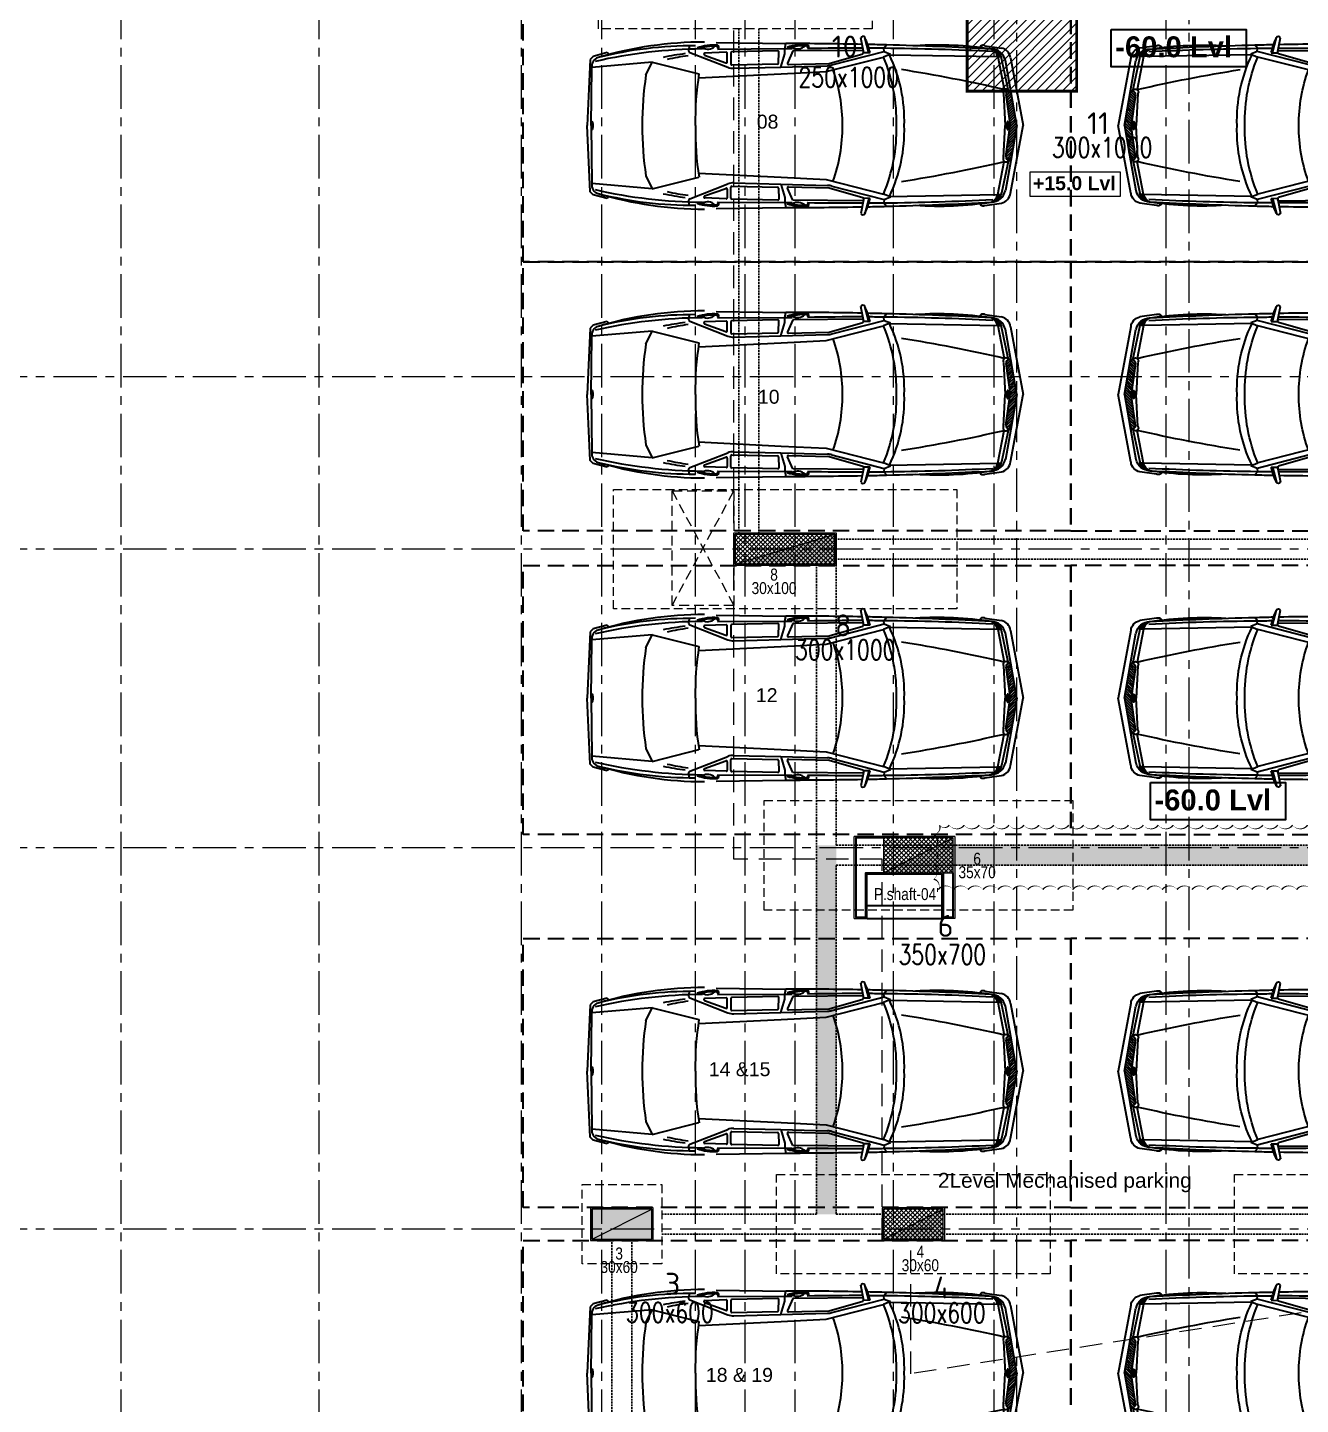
# Model space of a CAD drawing. Header units: millimetres. Extents: x -545754 to 527377, y 134623 to 1871324.
# Drawn here: x 455859 to 468650, y 144055 to 157885 of the extents above; entities that cross this region are included whole.
import ezdxf
from ezdxf.enums import TextEntityAlignment as Align
from ezdxf.xclip import XClip

# ---------------------------------------------------------------- set-up
doc = ezdxf.new("R2010")
doc.units = ezdxf.units.MM
doc.header["$XCLIPFRAME"] = 0
for name, pattern in [('PLINTH BEAM & PILE CAP LEVEL DRAWING   1605.2024$0$CENTER', [2, 1.25, -0.25, 0.25, -0.25]), ('PLINTH BEAM & PILE CAP LEVEL DRAWING   1605.2024$0$DASHDOT', [25.4, 12.7, -6.35, 0, -6.35]), ('PLINTH BEAM & PILE CAP LEVEL DRAWING   1605.2024$0$DASHED', [0.75, 0.5, -0.25]), ('PLINTH BEAM & PILE CAP LEVEL DRAWING   1605.2024$0$HIDDEN', [0.375, 0.25, -0.125]), ('PLINTH BEAM & PILE CAP LEVEL DRAWING   1605.2024$0$HIDDEN2', [4.7625, 3.175, -1.5875])]:
    doc.linetypes.add(name, pattern=pattern)
for name, color, linetype, lineweight in [('Geo Col Hatch', 66, 'Continuous', 5), ('Geo Col Size', 7, 'Continuous', 13), ('Geo Column', 10, 'Continuous', 25), ('Geo-COLUMN-NO', 7, 'Continuous', 30), ('Geo-COLUMNS', 10, 'Continuous', 30), ('PLINTH BEAM & PILE CAP LEVEL DRAWING   1605.2024$0$A- WALL', 212, 'Continuous', 35), ('PLINTH BEAM & PILE CAP LEVEL DRAWING   1605.2024$0$A-FLOOR', 32, 'Continuous', 35), ('PLINTH BEAM & PILE CAP LEVEL DRAWING   1605.2024$0$A-GRID', 35, 'PLINTH BEAM & PILE CAP LEVEL DRAWING   1605.2024$0$DASHDOT', 5), ('PLINTH BEAM & PILE CAP LEVEL DRAWING   1605.2024$0$A-PARKING', 14, 'Continuous', 35), ('PLINTH BEAM & PILE CAP LEVEL DRAWING   1605.2024$0$A-PLASTER', 22, 'Continuous', 5), ('PLINTH BEAM & PILE CAP LEVEL DRAWING   1605.2024$0$A-ROOM TEXT', 52, 'Continuous', 5), ('PLINTH BEAM & PILE CAP LEVEL DRAWING   1605.2024$0$A-TEXT', 52, 'Continuous', 20), ('PLINTH BEAM & PILE CAP LEVEL DRAWING   1605.2024$0$Geo-GRADE BEAM', 1, 'PLINTH BEAM & PILE CAP LEVEL DRAWING   1605.2024$0$HIDDEN2', 30)]:
    doc.layers.add(name, color=color, linetype=linetype, lineweight=lineweight)
for name, color, linetype in [('PLINTH BEAM & PILE CAP LEVEL DRAWING   1605.2024$0$A- COL HATCH', 128, 'Continuous'), ('PLINTH BEAM & PILE CAP LEVEL DRAWING   1605.2024$0$A-COLTEXT', 9, 'Continuous'), ('PLINTH BEAM & PILE CAP LEVEL DRAWING   1605.2024$0$A-DIMENSION', 8, 'Continuous'), ('PLINTH BEAM & PILE CAP LEVEL DRAWING   1605.2024$0$A-NOTS', 8, 'Continuous'), ('PLINTH BEAM & PILE CAP LEVEL DRAWING   1605.2024$0$A-ROOF', 8, 'Continuous'), ('PLINTH BEAM & PILE CAP LEVEL DRAWING   1605.2024$0$GEO GF COL', 1, 'Continuous'), ('PLINTH BEAM & PILE CAP LEVEL DRAWING   1605.2024$0$GEO-COL', 1, 'Continuous'), ('PLINTH BEAM & PILE CAP LEVEL DRAWING   1605.2024$0$SPILECAP', 128, 'Continuous')]:
    doc.layers.add(name, color=color, linetype=linetype)
doc.styles.add('ISCOPEUR', font='isocpeur.ttf')
doc.styles.add('PLINTH BEAM & PILE CAP LEVEL DRAWING   1605.2024$0$BOLD', font='arialbd.ttf')
doc.styles.add('PLINTH BEAM & PILE CAP LEVEL DRAWING   1605.2024$0$COLTEXT', font='ARIALN.TTF')
doc.styles.add('PLINTH BEAM & PILE CAP LEVEL DRAWING   1605.2024$0$Dimtext', font='arial.ttf')
doc.styles.add('simplex', font='simplex.shx', dxfattribs={"width": 0.75})
pattern_1 = [(45, (-4759.1833, 45555.23), (-2.24506403, 2.24506403), []), (135, (-4759.1833, 45555.23), (-2.24506403, -2.24506403), [])]

# ---------------------------------------------------------------- blocks, each defined once
blk = doc.blocks.new('PLINTH BEAM & PILE CAP LEVEL DRAWING   1605.2024$0$zw$DF02')
at = {"layer": 'PLINTH BEAM & PILE CAP LEVEL DRAWING   1605.2024$0$Geo-GRADE BEAM', "color": 7, "ltscale": 6}
for p, q in [((1475, 12860), (1475, 17935)), ((1675, 12860), (1675, 17935)), ((2440, 12810), (8720, 12810)), ((2440, 12610), (8720, 12610)), ((2255, 9085), (2255, 12560)), ((2455, 9735), (2455, 12560)), ((2455, 9735), (8605, 9735)), ((2455, 9085), (2455, 9535)), ((2455, 9535), (8605, 9535)), ((2255, 6030), (2255, 9085)), ((2455, 6030), (2455, 9085)), ((700, 6030), (2255, 6030)), ((2455, 6030), (2930, 6030)), ((3530, 6030), (8605, 6030)), ((700, 5830), (2930, 5830)), ((3530, 5830), (8705, 5830)), ((200, 300), (200, 5780)), ((400, 300), (400, 5780))]:
    blk.add_line(p, q, dxfattribs=at)
blk = doc.blocks.new('PLINTH BEAM & PILE CAP LEVEL DRAWING   1605.2024$0$zw$C37E')
at = {"layer": 'PLINTH BEAM & PILE CAP LEVEL DRAWING   1605.2024$0$SPILECAP', "linetype": 'PLINTH BEAM & PILE CAP LEVEL DRAWING   1605.2024$0$HIDDEN', "ltscale": 35}
h = blk.add_hatch(dxfattribs=at)
h.set_pattern_fill('ANSI31', color=85, scale=2, style=0)
h.paths.add_polyline_path([(377, 1731), (487, 1731), (487, 2041), (377, 2041)])
at = {"layer": 'PLINTH BEAM & PILE CAP LEVEL DRAWING   1605.2024$0$SPILECAP', "color": 4, "linetype": 'PLINTH BEAM & PILE CAP LEVEL DRAWING   1605.2024$0$HIDDEN', "ltscale": 35, "const_width": 3}
blk.add_lwpolyline([(377, 1731), (487, 1731), (487, 2041), (377, 2041)], close=True, dxfattribs=at)
at = {"layer": 'PLINTH BEAM & PILE CAP LEVEL DRAWING   1605.2024$0$SPILECAP', "color": 150, "linetype": 'PLINTH BEAM & PILE CAP LEVEL DRAWING   1605.2024$0$HIDDEN', "ltscale": 35}
for points in [[(6.5, 1893.5), (281.5, 1893.5), (281.5, 1793.5), (6.5, 1793.5)], [(21.5, 1331), (366.5, 1331), (366.5, 1211), (21.5, 1211)], [(173, 1018.5), (483, 1018.5), (483, 908.5), (173, 908.5)], [(185.5, 643), (460.5, 643), (460.5, 543), (185.5, 543)], [(645.5, 643), (920.5, 643), (920.5, 543), (645.5, 543)], [(-10, 633), (70, 633), (70, 553), (-10, 553)]]:
    blk.add_lwpolyline(points, close=True, dxfattribs=at)
blk = doc.blocks.new('PLINTH BEAM & PILE CAP LEVEL DRAWING   1605.2024$0$ngfgrid')
at = {"layer": 'PLINTH BEAM & PILE CAP LEVEL DRAWING   1605.2024$0$A-GRID', "linetype": 'PLINTH BEAM & PILE CAP LEVEL DRAWING   1605.2024$0$CENTER', "ltscale": 35}
for p, q in [((76749.36, -151036.89), (76749.36, -146793.69)), ((76948.36, -151036.89), (76948.36, -146793.69)), ((77151.36, -151036.89), (77151.36, -146793.69)), ((77232.37, -151036.89), (77232.37, -146793.69)), ((77326.36, -151036.89), (77326.36, -146793.69)), ((77376.36, -151036.89), (77376.36, -146793.69)), ((77426.36, -151036.89), (77426.36, -146793.69)), ((77525.36, -151036.89), (77525.36, -146793.69)), ((77626.36, -151036.89), (77626.36, -146793.69)), ((77799.36, -151036.89), (77799.36, -146793.69)), ((77649.36, -151021.89), (77649.36, -146808.69)), ((77822.36, -151021.89), (77822.36, -146808.69)), ((78544.86, -149346.19), (75455.42, -149346.19)), ((78544.86, -149519.19), (75455.42, -149519.19)), ((78544.86, -149819.19), (75455.42, -149819.19)), ((78544.86, -150202.19), (75455.42, -150202.19))]:
    blk.add_line(p, q, dxfattribs=at)
blk = doc.blocks.new('PLINTH BEAM & PILE CAP LEVEL DRAWING   1605.2024$0$hhn')
at = {"ltscale": 17}
for p, q in [((75065.8, -4234.4), (75127.6, -4222.8)), ((75127.6, -4228.5), (75095.9, -4234.1)), ((75123.9, -4235), (75118.9, -4230)), ((75126.1, -4234.7), (75121, -4229.6)), ((75128.4, -4234.6), (75123, -4229.3)), ((75131.2, -4235), (75125.1, -4228.9)), ((75134, -4235.4), (75127.2, -4228.5)), ((75189.4, -4234.4), (75127.6, -4222.8)), ((75127.6, -4228.5), (75159.4, -4234.1)), ((75136.9, -4235.8), (75129.9, -4228.9)), ((75139.7, -4236.2), (75132.9, -4229.4)), ((75142.5, -4236.6), (75135.8, -4229.9)), ((75054.6, -4257.7), (75056.7, -4242.6)), ((75064.6, -4245.9), (75094.7, -4240)), ((75095.9, -4236.2), (75065.9, -4242.5)), ((75095.9, -4234.1), (75068.2, -4239)), ((75098.1, -4238.3), (75095.8, -4236)), ((75100.5, -4238.3), (75096.2, -4234)), ((75102.6, -4238), (75098.3, -4233.6)), ((75098.3, -4240.8), (75127.6, -4239.1)), ((75099.4, -4238.5), (75127.6, -4234.5)), ((75104.8, -4237.7), (75100.3, -4233.3)), ((75106.9, -4237.4), (75102.4, -4232.9)), ((75109, -4237.1), (75104.5, -4232.6)), ((75111.1, -4236.8), (75106.5, -4232.2)), ((75113.3, -4236.5), (75108.6, -4231.8)), ((75115.4, -4236.2), (75110.7, -4231.5)), ((75117.5, -4235.9), (75112.7, -4231.1)), ((75119.7, -4235.6), (75114.8, -4230.7)), ((75121.8, -4235.3), (75116.8, -4230.4)), ((75127.6, -4237), (75124.8, -4237.6)), ((75155.8, -4238.5), (75127.6, -4234.5)), ((75127.6, -4236.1), (75127.6, -4237)), ((75127.6, -4236.1), (75127.6, -4237)), ((75127.6, -4237), (75130.4, -4237.6)), ((75157, -4240.8), (75127.6, -4239.1)), ((75145.3, -4237), (75138.8, -4230.4)), ((75148.1, -4237.4), (75141.7, -4230.9)), ((75151, -4237.8), (75144.7, -4231.5)), ((75153.8, -4238.2), (75147.6, -4232)), ((75156.5, -4238.5), (75150.6, -4232.5)), ((75158.2, -4237.8), (75153.5, -4233)), ((75159.3, -4236.4), (75156.5, -4233.6)), ((75159.3, -4236.2), (75189.3, -4242.5)), ((75159.4, -4234.1), (75187, -4239)), ((75190.6, -4245.9), (75160.5, -4240)), ((75200.6, -4257.7), (75198.5, -4242.6)), ((75057.8, -4251.5), (75057.7, -4251.3)), ((75058.1, -4250.9), (75057.8, -4250.6)), ((75058.4, -4250.5), (75057.9, -4249.9)), ((75058.8, -4250), (75058.1, -4249.3)), ((75059.1, -4249.5), (75058.3, -4248.7)), ((75059.5, -4249.1), (75058.5, -4248.1)), ((75059.9, -4248.7), (75058.8, -4247.6)), ((75060.3, -4248.3), (75059.1, -4247)), ((75060.7, -4247.9), (75059.4, -4246.6)), ((75061.2, -4247.6), (75059.7, -4246.1)), ((75061.7, -4247.3), (75060.1, -4245.6)), ((75062.2, -4246.9), (75060.5, -4245.2)), ((75062.7, -4246.7), (75060.9, -4244.8)), ((75063.3, -4246.4), (75061.3, -4244.5)), ((75063.9, -4246.2), (75061.8, -4244.1)), ((75064.5, -4246), (75062.3, -4243.8)), ((75064.6, -4245.3), (75062.8, -4243.5)), ((75062.8, -4345.2), (75064.6, -4245.9)), ((75064.6, -4244.5), (75063.3, -4243.2)), ((75064.6, -4243.7), (75063.9, -4243)), ((75064.7, -4242.9), (75064.5, -4242.8)), ((75064.6, -4245.9), (75064.7, -4242.8)), ((75064.6, -4245.9), (75064.6, -4245.9)), ((75190.6, -4245.9), (75190.6, -4242.8)), ((75197.4, -4250.2), (75190.6, -4243.4)), ((75193.8, -4247.5), (75190.6, -4244.2)), ((75192, -4246.4), (75190.6, -4245)), ((75192.4, -4345.2), (75190.6, -4245.9)), ((75190.7, -4246), (75190.6, -4245.9)), ((75190.6, -4245.9), (75190.6, -4245.9)), ((75197.1, -4249.1), (75190.8, -4242.8)), ((75196.5, -4247.7), (75192.2, -4243.4)), ((75197.5, -4251.2), (75196.7, -4250.4)), ((75056.9, -4350.1), (75053.9, -4347.8)), ((75059.9, -4350), (75056.9, -4350.1)), ((75059.9, -4350), (75062.3, -4344.1)), ((75072.2, -4397.8), (75059.9, -4350)), ((75062.3, -4344.1), (75065, -4350.5)), ((75078.3, -4402.9), (75065, -4350.5)), ((75176.9, -4402.9), (75190.2, -4350.5)), ((75183, -4397.8), (75195.3, -4350)), ((75192.9, -4344.1), (75190.2, -4350.5)), ((75195.3, -4350), (75192.9, -4344.1)), ((75195.3, -4350), (75198.3, -4350.1)), ((75198.3, -4350.1), (75201.3, -4347.8)), ((75061, -4363.9), (75047.2, -4367.6)), ((75061.1, -4368.5), (75047.3, -4371.1)), ((75061, -4362.7), (75061, -4363.9)), ((75061, -4363.9), (75061.1, -4368.5)), ((75194.2, -4363.9), (75194.1, -4368.5)), ((75194.1, -4368.5), (75208, -4371.1)), ((75194.2, -4362.7), (75194.2, -4363.9)), ((75194.2, -4363.9), (75208, -4367.6)), ((75058.9, -4369.8), (75059.4, -4433.4)), ((75061, -4368.8), (75059.9, -4368.8)), ((75070.8, -4400.3), (75061.9, -4369.5)), ((75184.4, -4400.3), (75193.3, -4369.5)), ((75194.2, -4368.8), (75195.4, -4368.8)), ((75196.3, -4369.8), (75195.8, -4433.4)), ((75071.7, -4437.4), (75070.8, -4400.6)), ((75074.1, -4444.3), (75072.9, -4401.7)), ((75080.4, -4444), (75078.3, -4402.9)), ((75174.8, -4444), (75176.9, -4402.9)), ((75181.1, -4444.3), (75182.3, -4401.7)), ((75183.5, -4437.4), (75184.4, -4400.6)), ((75051.7, -4503.6), (75052.6, -4439.8)), ((75057.3, -4440.9), (75052.6, -4439.8)), ((75057.2, -4440.9), (75057.2, -4433.9)), ((75057.6, -4502.4), (75057.2, -4440.9)), ((75061.9, -4440.9), (75057.3, -4440.9)), ((75059.4, -4433.4), (75070.4, -4438.3)), ((75074.1, -4444.3), (75061.9, -4440.9)), ((75084.1, -4519.8), (75080.4, -4444)), ((75171.1, -4519.8), (75174.8, -4444)), ((75181.2, -4444.3), (75193.4, -4440.9)), ((75195.8, -4433.4), (75184.8, -4438.3)), ((75193.4, -4440.9), (75197.9, -4440.9)), ((75197.7, -4502.4), (75198, -4440.9)), ((75197.9, -4440.9), (75202.6, -4439.8)), ((75198, -4440.9), (75198, -4433.9)), ((75203.5, -4503.6), (75202.6, -4439.8)), ((75059.4, -4447.2), (75060.3, -4489.3)), ((75070.5, -4446.7), (75060.4, -4446.3)), ((75072.2, -4489.3), (75071.3, -4447.6)), ((75075.2, -4487.6), (75074.1, -4444.3)), ((75180, -4487.6), (75181.1, -4444.3)), ((75183, -4489.3), (75183.9, -4447.6)), ((75184.7, -4446.7), (75194.8, -4446.3)), ((75195.8, -4447.2), (75194.9, -4489.3)), ((75060.6, -4494.3), (75061.4, -4513.9)), ((75060.7, -4527.7), (75074.3, -4493)), ((75061.2, -4490.2), (75071.3, -4490.2)), ((75069.4, -4493.5), (75061.6, -4493.4)), ((75194.6, -4527.7), (75180.9, -4493)), ((75194, -4490.2), (75183.9, -4490.2)), ((75185.8, -4493.5), (75193.6, -4493.4)), ((75194.6, -4494.3), (75193.8, -4513.9)), ((75063.2, -4514.2), (75070.2, -4494.7)), ((75192, -4514.2), (75185, -4494.7)), ((75069.7, -4562.2), (75080.4, -4519.3)), ((75185.5, -4562.2), (75174.8, -4519.3)), ((75054.7, -4528.1), (75058.6, -4528.8)), ((75200.5, -4528.1), (75196.6, -4528.8)), ((75081.6, -4567.8), (75069.7, -4562.2)), ((75069.7, -4562.2), (75074.5, -4617.2)), ((75173.6, -4567.8), (75185.5, -4562.2)), ((75185.5, -4562.2), (75180.7, -4617.2)), ((75062.6, -4601.8), (75060.9, -4603.3)), ((75060.9, -4603.3), (75064.4, -4616.1)), ((75194.3, -4603.3), (75190.8, -4616.1)), ((75192.6, -4601.8), (75194.3, -4603.3)), ((75064.4, -4616.1), (75067.1, -4618.9)), ((75067.1, -4618.9), (75127.6, -4621.6)), ((75127.6, -4617.9), (75074.5, -4617.2)), ((75127.6, -4617), (75124.8, -4617.5)), ((75127.6, -4616.1), (75127.6, -4617)), ((75127.6, -4616.1), (75127.6, -4617)), ((75127.6, -4617), (75130.4, -4617.5)), ((75127.6, -4617.9), (75180.7, -4617.2)), ((75188.1, -4618.9), (75127.6, -4621.6)), ((75190.8, -4616.1), (75188.1, -4618.9))]:
    blk.add_line(p, q, dxfattribs=at)
at = {"color": 22, "linetype": 'PLINTH BEAM & PILE CAP LEVEL DRAWING   1605.2024$0$DASHED', "ltscale": 30}
blk.add_lwpolyline([(75006.5, -4680), (75006.5, -4179.3), (75252.3, -4179.3), (75252.3, -4680)], close=True, dxfattribs=at)
at = {"ltscale": 17}
for centre, radius, start, end in [((75066.8, -4244.7), 10.3, 95.6365, 168.6372), ((75070.7, -4251.8), 13, 101.0222, 180.1612), ((75067.4, -4252.1), 9.78, 98.5917, 106.1864), ((76505.7, -4562), 1447.3, 167.1458, 170.9426), ((75096.9, -4238.6), 2.59, 113.6633, 301.3688), ((75099, -4235.1), 3.34, 161.6012, 275.775), ((75124.3, -4237), 0.307, 120.3183, 179.2363), ((75124.3, -4237), 0.308, 179.2298, 238.077), ((75125.8, -4239.6), 3.37, 103.2513, 120.336), ((75125.9, -4234.4), 3.37, 238.1104, 255.1813), ((75126.8, -4243.9), 7.76, 95.1339, 103.2586), ((75127, -4230.2), 7.76, 255.1835, 263.3033), ((75127.4, -4250.8), 14.6, 89.2701, 95.1324), ((75127.8, -4223.3), 14.6, 263.3051, 269.2718), ((75127.8, -4250.8), 14.6, 84.8676, 90.7299), ((75127.4, -4223.3), 14.6, 270.7282, 276.6949), ((75128.4, -4243.9), 7.76, 76.7414, 84.8661), ((75128.2, -4230.2), 7.76, 276.6967, 284.8165), ((75129.4, -4239.6), 3.37, 59.6628, 76.7538), ((75129.3, -4234.4), 3.37, 284.8187, 301.8896), ((75131, -4237), 0.307, 0.7637, 59.6817), ((75131, -4237), 0.308, 301.923, 0.7701), ((75156.2, -4235.1), 3.34, 264.2259, 18.3964), ((75158.3, -4238.6), 2.59, 238.6321, 66.3358), ((73749.7, -4561.9), 1447.1, 9.0572, 12.8544), ((75184.5, -4251.8), 13, 359.8388, 78.9773), ((75187.8, -4252.1), 9.77, 73.813, 81.4107), ((75188.4, -4244.7), 10.3, 11.3628, 84.3629), ((78725.9, -4444.1), 3673.3, 176.9985, 178.4977), ((75380, -4300.4), 326, 171.4261, 183.6541), ((77528.2, -4375.6), 2471.4, 177.1012, 179.4085), ((75067.4, -4252.1), 9.74, 106.1998, 178.1602), ((75067.7, -4256.7), 11.2, 106.1509, 154.0509), ((75187.8, -4252.1), 9.74, 1.8384, 73.8015), ((75187.5, -4256.7), 11.2, 25.9477, 73.8505), ((72727, -4375.6), 2471.4, 0.5915, 2.8989), ((71529.3, -4444.1), 3673.4, 1.5023, 3.0015), ((74875.2, -4300.4), 326, 356.3458, 8.574), ((75057.6, -4259.4), 3.4, 150.2961, 246.3545), ((75197.6, -4259.4), 3.4, 293.6455, 29.7039), ((75123.2, -4470.7), 139.3, 88.1656, 115.6826), ((75124.7, -4493.5), 155, 88.9255, 112.6663), ((75132.1, -4470.7), 139.3, 64.3174, 91.8344), ((75130.5, -4493.5), 155, 67.3338, 91.0745), ((78725.9, -4444.1), 3673.3, 178.4977, 178.7653), ((77528.2, -4375.6), 2471.4, 179.4085, 179.7286), ((72727, -4375.6), 2471.4, 0.2716, 0.5915), ((71529.3, -4444.1), 3673.4, 1.2346, 1.5023), ((75047.8, -4369.3), 1.83, 109.3865, 252.5149), ((75077.7, -4432.4), 71.6, 103.5301, 115.2418), ((75177.5, -4432.4), 71.6, 64.7582, 76.4699), ((75207.4, -4369.3), 1.83, 287.4851, 70.6135), ((78725.9, -4444.1), 3673.3, 178.8424, 179.9323), ((77528.2, -4375.6), 2471.4, 179.8545, 181.0304), ((75059.9, -4369.7), 0.916, 90.0043, 181.2147), ((75061, -4369.7), 0.916, 17.6827, 90.0069), ((75194.2, -4369.7), 0.916, 90.0034, 162.3069), ((75195.4, -4369.7), 0.916, 358.7853, 89.9957), ((72726.7, -4375.6), 2471.7, 358.9696, 0.1457), ((71529.9, -4444.1), 3672.7, 0.0676, 1.1577), ((75126.2, -4532.7), 144.7, 89.4616, 110.159), ((75129, -4532.7), 144.7, 69.841, 90.5384), ((75069.9, -4400.6), 0.919, 1.3738, 17.6437), ((75059.2, -4402), 13.7, 1.5365, 18.1277), ((75196, -4402), 13.7, 161.8723, 178.4634), ((75185.3, -4400.6), 0.919, 162.3563, 178.6262), ((75055.4, -4420.5), 1.81, 16.1445, 163.8555), ((75199.8, -4420.5), 1.81, 16.1445, 163.8555), ((75100.3, -4423.5), 46.7, 175.7285, 198.8693), ((75055.4, -4420.5), 0.712, 16.1401, 163.8599), ((75100.3, -4423.5), 45.6, 175.7285, 198.8691), ((75047.7, -4429), 9.69, 329.4142, 43.8187), ((75207.5, -4429), 9.69, 136.1829, 210.5842), ((75154.9, -4423.5), 45.6, 341.131, 4.2714), ((75199.8, -4420.5), 0.712, 16.1401, 163.8599), ((75154.9, -4423.5), 46.7, 341.1315, 4.2712), ((75070.8, -4437.5), 0.916, 246.0384, 1.3699), ((75184.4, -4437.5), 0.916, 178.6372, 293.9582), ((75060.3, -4447.2), 0.916, 84.088, 181.1973), ((75070.4, -4447.6), 0.916, 359.375, 84.1025), ((75184.8, -4447.6), 0.916, 95.9085, 180.6139), ((75194.9, -4447.2), 0.916, 358.8027, 95.912), ((75061.2, -4489.2), 0.916, 181.1971, 269.9957), ((75061.2, -4489.2), 0.916, 181.1971, 269.9957), ((75061.2, -4489.2), 0.916, 181.1971, 269.9957), ((75061.6, -4494.3), 0.916, 89.2134, 182.2827), ((75069.4, -4494.4), 0.916, 340.1072, 89.2178), ((75071.3, -4489.2), 0.916, 269.9976, 359.3918), ((75061.5, -4487.9), 13.7, 338.574, 1.5323), ((75193.7, -4487.9), 13.7, 178.4677, 201.4259), ((75183.9, -4489.2), 0.916, 180.6082, 270.0024), ((75185.8, -4494.4), 0.916, 90.7822, 199.8928), ((75193.7, -4494.3), 0.916, 357.7173, 90.7866), ((75194, -4489.2), 0.916, 270.0044, 358.8029), ((75194, -4489.2), 0.916, 270.0044, 358.8029), ((75194, -4489.2), 0.916, 270.0044, 358.8029), ((75100.7, -4505.9), 46.7, 175.7288, 198.8685), ((75055.8, -4502.9), 1.81, 16.1445, 163.8555), ((75100.7, -4505.9), 45.6, 175.7288, 198.8681), ((75055.8, -4502.9), 0.712, 16.1401, 163.8599), ((75048.1, -4511.4), 9.69, 329.4139, 43.8192), ((75207.1, -4511.4), 9.69, 136.1808, 210.5861), ((75199.4, -4502.9), 1.81, 16.1445, 163.8555), ((75154.6, -4505.9), 45.6, 341.131, 4.2714), ((75199.4, -4502.9), 0.712, 16.1401, 163.8599), ((75154.5, -4505.9), 46.7, 341.1315, 4.2712), ((75393.6, -4513.8), 342.4, 180.0775, 196.5845), ((75516.8, -4512.2), 459.3, 180.4985, 192.8495), ((75062.3, -4513.8), 0.916, 182.282, 340.1036), ((75122.9, -4254), 268.7, 260.8889, 270.9951), ((75132.3, -4254), 268.6, 269.0048, 279.1115), ((74738.4, -4512.2), 459.3, 347.1507, 359.5016), ((74861.6, -4513.8), 342.4, 343.4155, 359.9225), ((75192.9, -4513.8), 0.916, 199.8953, 357.719), ((75418.7, -4524), 364, 179.7812, 193.9247), ((75059, -4527), 1.83, 259.6899, 338.9913), ((75376.6, -4489.4), 317.6, 187.677, 191.372), ((75245.4, -4507), 182.9, 186.9369, 193.0708), ((75009.8, -4507), 182.9, 346.9292, 353.063), ((74836.5, -4524), 364, 346.0755, 0.2187), ((74878.7, -4489.4), 317.5, 348.6276, 352.324), ((75196.3, -4527), 1.83, 201.0087, 280.3101), ((75126, -4275.4), 295.8, 261.3584, 270.3077), ((75129.2, -4275.4), 295.8, 269.6922, 278.6419), ((75073.1, -4609.3), 8, 196.3781, 280.1342), ((75124.3, -4617), 0.307, 120.3183, 179.2363), ((75124.3, -4617), 0.308, 179.2298, 238.077), ((75125.8, -4619.6), 3.37, 103.2513, 120.336), ((75125.9, -4614.3), 3.37, 238.1104, 255.1813), ((75126.8, -4623.9), 7.76, 95.1339, 103.2586), ((75127, -4610.1), 7.76, 255.1835, 263.3033), ((75127.4, -4630.7), 14.6, 89.2701, 95.1324), ((75127.8, -4603.3), 14.6, 263.3051, 269.2718), ((75127.8, -4630.7), 14.6, 84.8676, 90.7299), ((75127.4, -4603.3), 14.6, 270.7282, 276.6949), ((75128.4, -4623.9), 7.76, 76.7414, 84.8661), ((75128.2, -4610.1), 7.76, 276.6967, 284.8165), ((75129.4, -4619.6), 3.37, 59.6628, 76.7538), ((75129.3, -4614.3), 3.37, 284.8187, 301.8896), ((75131, -4617), 0.307, 0.7637, 59.6817), ((75131, -4617), 0.308, 301.923, 0.7701), ((75182.1, -4609.3), 8, 259.8658, 343.6219)]:
    blk.add_arc(centre, radius, start, end, dxfattribs=at)
blk = doc.blocks.new('PLINTH BEAM & PILE CAP LEVEL DRAWING   1605.2024$0$TYP COL')
at = {"layer": 'PLINTH BEAM & PILE CAP LEVEL DRAWING   1605.2024$0$A- COL HATCH', "ltscale": 0.3}
h = blk.add_hatch(dxfattribs=at)
h.set_pattern_fill('ANSI37', color=256, style=0)
h.set_pattern_definition(pattern_1)
h.paths.add_polyline_path([(87397.3, -103979), (87397.3, -103949), (87497.3, -103949), (87497.3, -103979)])
h = blk.add_hatch(dxfattribs=at)
h.set_pattern_fill('ANSI37', color=256, style=0)
h.set_pattern_definition(pattern_1)
h.paths.add_polyline_path([(87616.3, -104254), (87546.3, -104254), (87546.3, -104289), (87616.3, -104289)])
h = blk.add_hatch(dxfattribs=at)
h.set_pattern_fill('ANSI37', color=256, style=0)
h.set_pattern_definition(pattern_1)
h.paths.add_polyline_path([(87606.3, -104627), (87546.3, -104627), (87546.3, -104657), (87606.3, -104657)])
at = {"layer": 'PLINTH BEAM & PILE CAP LEVEL DRAWING   1605.2024$0$GEO-COL', "linetype": 'Continuous', "ltscale": 0.1}
for points in [[(87397.3, -103979), (87397.3, -103949), (87497.3, -103949), (87497.3, -103979)], [(87616.3, -104289), (87616.3, -104254), (87546.3, -104254), (87546.3, -104289)], [(87606.3, -104657), (87606.3, -104627), (87546.3, -104627), (87546.3, -104657)]]:
    blk.add_lwpolyline(points, close=True, dxfattribs=at)
blk = doc.blocks.new('PLINTH BEAM & PILE CAP LEVEL DRAWING   1605.2024$0$GF COL')
at = {"layer": 'PLINTH BEAM & PILE CAP LEVEL DRAWING   1605.2024$0$GEO GF COL', "ltscale": 0.3}
blk.add_hatch(color=250, dxfattribs=at).paths.add_polyline_path([(71459.9, -150182.2), (71399.9, -150182.2), (71399.9, -150212.2), (71459.9, -150212.2)])
at = {"layer": 'PLINTH BEAM & PILE CAP LEVEL DRAWING   1605.2024$0$GEO GF COL', "linetype": 'Continuous', "ltscale": 0.1}
blk.add_lwpolyline([(71459.9, -150212.2), (71459.9, -150182.2), (71399.9, -150182.2), (71399.9, -150212.2)], close=True, dxfattribs=at)
blk = doc.blocks.new('PLINTH BEAM & PILE CAP LEVEL DRAWING   1605.2024')
at = {"layer": 'PLINTH BEAM & PILE CAP LEVEL DRAWING   1605.2024$0$A- WALL', "linetype": 'ByBlock'}
h = blk.add_hatch(dxfattribs=at)
h.set_pattern_fill('ANGLE', color=3)
h.set_pattern_definition([(0, (70721.356, -142828.046), (0, 6.985), [5.08, -1.905]), (90, (70721.356, -142828.046), (-6.985, 4e-16), [5.08, -1.905])])
h.paths.add_polyline_path([(52808.79, -147615.44), (52789.26, -147615.44), (52789.26, -148216.69), (52808.79, -148216.69)])
h.paths.add_polyline_path([(55232.27, -149504.19), (55252.27, -149504.19), (55252.27, -148960.69), (55232.27, -148960.69)])
h.paths.add_polyline_path([(54653.27, -149816.69), (55180.77, -149816.69), (55180.77, -149836.69), (54653.27, -149836.69)])
h.paths.add_polyline_path([(54535.77, -150187.19), (54515.77, -150187.19), (54515.77, -149816.69), (54535.77, -149816.69)])
h.paths.add_polyline_path([(54414.27, -147040.19), (54756.77, -147040.15), (54756.77, -147020.15), (54414.27, -147020.19)])
h.paths.add_polyline_path([(55170.77, -149816.69), (55150.77, -149816.69), (55150.77, -149529.19), (55170.77, -149529.19)])
h.paths.add_polyline_path([(54484.27, -148934.19), (54484.27, -148954.19)])
h.paths.add_polyline_path([(55003.44, -147325.19), (55002.3, -147325.19), (55002.3, -147047.19), (55003.44, -147047.19)])
h.paths.add_polyline_path([(55002.3, -147345.19), (55284.77, -147345.19)])
at = {"layer": 'PLINTH BEAM & PILE CAP LEVEL DRAWING   1605.2024$0$A- WALL', "color": 3, "linetype": 'ByBlock'}
for points in [[(54811.96, -148997.27), (54947.73, -148997.27), (54947.73, -149034.71), (54811.96, -149034.71)], [(54851.31, -149753.72), (54987.08, -149753.72), (54987.08, -149791.15), (54851.31, -149791.15)]]:
    blk.add_lwpolyline(points, close=True, dxfattribs=at)
blk.add_lwpolyline([(55013.22, -149861.16, 0, 1.5, 0.5), (54998.22, -149861.16, 0, 1.5, 0.5), (54983.22, -149861.16, 0, 1.5, 0.5), (54968.22, -149861.16, 0, 1.5, 0.5), (54953.22, -149861.16, 0, 1.5, 0.5), (54938.22, -149861.16, 0, 1.5, 0.5), (54923.22, -149861.16, 0, 1.5, 0.5), (54908.22, -149861.16, 0, 1.5, 0.5), (54893.22, -149861.16, 0, 1.5, 0.5), (54878.22, -149861.16, 0, 1.5, 0.5), (54863.22, -149861.16, 0, 1.5, 0.5), (54848.22, -149861.16, 0, 1.5, 0.5), (54833.22, -149861.16, 0, 1.5, 0.5), (54818.22, -149861.16, 0, 1.5, 0.5), (54803.22, -149861.16, 0, 1.5, 0.5), (54788.22, -149861.16, 0, 1.5, 0.5), (54773.22, -149861.16, 0, 1.5, 0.5), (54758.22, -149861.16, 0, 1.5, 0.5), (54743.22, -149861.16, 0, 1.5, 0.5), (54728.22, -149861.16, 0, 1.5, 0.5), (54713.22, -149861.16, 0, 1.5, 0.5), (54698.22, -149861.16, 0, 1.5, 0.5), (54683.22, -149861.16, 0, 1.5, 0.5), (54668.22, -149861.16, 0, 1.5, 0.5), (54653.22, -149861.16, 0, 1.5, 0.5), (54638.22, -149861.16, 0, 1.5, 0.5), (54633.73, -149850.65, 0, 1.5, 0.5), (54633.73, -149835.65, 0, 1.5, 0.5), (54633.73, -149820.65, 0, 1.5, 0.5), (54633.73, -149805.65, 0, 1.5, 0.5), (54639.5, -149796.43, 0, 1.5, 0.5), (54649.32, -149796.43, 0, 1.5, 0.5), (54664.32, -149796.43, 0, 1.5, 0.5), (54679.32, -149796.43, 0, 1.5, 0.5), (54694.32, -149796.43, 0, 1.5, 0.5), (54709.32, -149796.43, 0, 1.5, 0.5), (54724.32, -149796.43, 0, 1.5, 0.5), (54739.32, -149796.43, 0, 1.5, 0.5), (54754.32, -149796.43, 0, 1.5, 0.5), (54769.32, -149796.43, 0, 1.5, 0.5), (54784.32, -149796.43, 0, 1.5, 0.5), (54799.32, -149796.43, 0, 1.5, 0.5), (54814.32, -149796.43, 0, 1.5, 0.5), (54829.32, -149796.43, 0, 1.5, 0.5), (54844.32, -149796.43, 0, 1.5, 0.5), (54859.32, -149796.43, 0, 1.5, 0.5), (54874.32, -149796.43, 0, 1.5, 0.5), (54889.32, -149796.43, 0, 1.5, 0.5), (54904.32, -149796.43, 0, 1.5, 0.5), (54919.32, -149796.43, 0, 1.5, 0.5), (54934.32, -149796.43, 0, 1.5, 0.5), (54949.32, -149796.43, 0, 1.5, 0.5), (54964.32, -149796.43, 0, 1.5, 0.5), (54979.32, -149796.43, 0, 1.5, 0.5), (54994.32, -149796.43, 0, 1.5, 0.5), (55009.32, -149796.43, 0, 1.5, 0.5)], format="xyseb", dxfattribs=at)
at = {"layer": 'PLINTH BEAM & PILE CAP LEVEL DRAWING   1605.2024$0$A- WALL', "ltscale": 0.3}
for points in [[(54583.27, -149809.19), (54555.27, -149809.19), (54555.27, -149888.69), (54565.27, -149888.69), (54565.27, -149844.19), (54583.27, -149844.19)], [(54643.27, -149844.19), (54643.27, -149888.69), (54653.27, -149888.69), (54653.27, -149844.19)]]:
    blk.add_lwpolyline(points, dxfattribs=at)
at = {"layer": 'PLINTH BEAM & PILE CAP LEVEL DRAWING   1605.2024$0$A-FLOOR', "color": 32, "linetype": 'Continuous', "ltscale": 0.1}
for p, q in [((54566.77, -149877.19), (54641.77, -149877.19)), ((54566.77, -149890.19), (54641.77, -149890.19))]:
    blk.add_line(p, q, dxfattribs=at)
at = {"layer": 'PLINTH BEAM & PILE CAP LEVEL DRAWING   1605.2024$0$A-NOTS', "color": 8}
blk.add_lwpolyline([(54730.6, -149140.08), (54821.12, -149140.08), (54821.12, -149165.03), (54730.6, -149165.03)], close=True, dxfattribs=at)
at = {"layer": 'PLINTH BEAM & PILE CAP LEVEL DRAWING   1605.2024$0$A-PLASTER', "ltscale": 0.3}
for p, q in [((54432.77, -149502.69), (54535.77, -149502.69)), ((54432.77, -149535.69), (54432.77, -149502.69)), ((54535.77, -149502.69), (54535.77, -149535.69)), ((54535.77, -149535.69), (54432.77, -149535.69)), ((54553.77, -149890.19), (54553.77, -149807.69)), ((54654.77, -149807.69), (54553.77, -149807.69)), ((54654.77, -149807.69), (54654.77, -149890.19)), ((54566.77, -149890.19), (54566.77, -149845.69)), ((54566.77, -149845.69), (54641.77, -149845.69)), ((54641.77, -149890.19), (54641.77, -149845.69)), ((54553.77, -149890.19), (54566.77, -149890.19)), ((54654.77, -149890.19), (54641.77, -149890.19))]:
    blk.add_line(p, q, dxfattribs=at)
for points in [[(54351.78, -150213.69), (54351.78, -150180.69), (54288.78, -150180.69), (54288.78, -150213.69)], [(54644.77, -150213.69), (54644.77, -150180.69), (54581.77, -150180.69), (54581.77, -150213.69)]]:
    blk.add_lwpolyline(points, close=True, dxfattribs=at)
at = {"layer": 'PLINTH BEAM & PILE CAP LEVEL DRAWING   1605.2024$0$A-ROOF', "color": 22, "linetype": 'PLINTH BEAM & PILE CAP LEVEL DRAWING   1605.2024$0$DASHED', "ltscale": 20}
for p, q in [((54370.77, -149460.69), (54432.77, -149575.69)), ((54370.77, -149575.69), (54432.77, -149460.69))]:
    blk.add_line(p, q, dxfattribs=at)
at = {"layer": 'PLINTH BEAM & PILE CAP LEVEL DRAWING   1605.2024$0$A-ROOF', "color": 9, "linetype": 'PLINTH BEAM & PILE CAP LEVEL DRAWING   1605.2024$0$DASHED', "ltscale": 45}
blk.add_lwpolyline([(55253.77, -148932.69), (55253.77, -149845.69), (55180.77, -149845.69), (55180.77, -149830.69), (55104.77, -149830.69), (55104.77, -150213.69), (55036.27, -150213.69), (55036.27, -150281.08), (54610.64, -150347.49), (54610.64, -150213.69), (54581.77, -150213.69), (54581.77, -149830.69), (54432.77, -149830.69), (54432.77, -148960.69)], dxfattribs=at)
at = {"layer": 'PLINTH BEAM & PILE CAP LEVEL DRAWING   1605.2024$0$A-ROOF', "color": 22, "linetype": 'PLINTH BEAM & PILE CAP LEVEL DRAWING   1605.2024$0$DASHED', "ltscale": 20}
blk.add_lwpolyline([(54370.77, -149460.69), (54432.77, -149460.69), (54432.77, -149575.69), (54370.77, -149575.69)], close=True, dxfattribs=at)
at = {"layer": 'PLINTH BEAM & PILE CAP LEVEL DRAWING   1605.2024$0$A-DIMENSION', "color": 5, "linetype": 'ByBlock', "ltscale": 0.01, "xscale": 0.1, "yscale": 0.1, "zscale": 0.1}
blk.add_blockref('PLINTH BEAM & PILE CAP LEVEL DRAWING   1605.2024$0$zw$DF02', (54290.28, -150790.19), dxfattribs=at)
at = {"layer": 'PLINTH BEAM & PILE CAP LEVEL DRAWING   1605.2024$0$A-GRID'}
blk.add_blockref('PLINTH BEAM & PILE CAP LEVEL DRAWING   1605.2024$0$ngfgrid', (-22932.09, 0), dxfattribs=at)
at = {"layer": 'PLINTH BEAM & PILE CAP LEVEL DRAWING   1605.2024$0$A-PARKING', "yscale": 1.098509433809103, "zscale": 1.098509433809103}
for p, xscale, rotation in [((59362.25, -66565.38), 1.098509433809103, 270.0000000000001), ((50180.3, -66565.38), -1.098509433809103, 89.9999999999999), ((59362.25, -66835.38), 1.098509433809103, 270.0000000000001), ((50180.3, -66835.38), -1.098509433809103, 89.9999999999999), ((59362.25, -67140.38), 1.098509433809103, 269.9999999999875), ((50180.3, -67140.38), -1.098509433809103, 89.9999999999999), ((59362.25, -67515.02), 1.098509433809103, 270.0000000000001), ((50180.3, -67515.02), -1.098509433809103, 89.9999999999999), ((59362.25, -67818.38), 1.098509433809103, 270.0000000000001), ((50180.3, -67818.38), -1.098509433809103, 89.9999999999999)]:
    blk.add_blockref('PLINTH BEAM & PILE CAP LEVEL DRAWING   1605.2024$0$hhn', p, dxfattribs=dict(at, xscale=xscale, rotation=rotation))
at = {"layer": 'PLINTH BEAM & PILE CAP LEVEL DRAWING   1605.2024$0$GEO GF COL', "color": 3}
blk.add_blockref('PLINTH BEAM & PILE CAP LEVEL DRAWING   1605.2024$0$GF COL', (-17109.66, 0), dxfattribs=at)
at = {"layer": 'PLINTH BEAM & PILE CAP LEVEL DRAWING   1605.2024$0$GEO-COL'}
blk.add_blockref('PLINTH BEAM & PILE CAP LEVEL DRAWING   1605.2024$0$TYP COL', (-32963.05, -45555.23), dxfattribs=at)
at = {"layer": 'PLINTH BEAM & PILE CAP LEVEL DRAWING   1605.2024$0$SPILECAP', "linetype": 'ByBlock', "ltscale": 0.01}
blk.add_blockref('PLINTH BEAM & PILE CAP LEVEL DRAWING   1605.2024$0$zw$C37E', (54290.28, -150790.19), dxfattribs=at)
at = {"layer": 'PLINTH BEAM & PILE CAP LEVEL DRAWING   1605.2024$0$A- WALL', "color": 3, "linetype": 'ByBlock', "extrusion": (-1.19514e-08, -5.97016e-09, 1), "style": 'PLINTH BEAM & PILE CAP LEVEL DRAWING   1605.2024$0$BOLD'}
for p in [(54816.05, -149025.17, 0), (54855.4, -149781.62, 0)]:
    blk.add_text('-60.0 Lvl', height=21, rotation=2159.99994, dxfattribs=at).set_placement(p)
at = {"layer": 'PLINTH BEAM & PILE CAP LEVEL DRAWING   1605.2024$0$A-COLTEXT', "style": 'PLINTH BEAM & PILE CAP LEVEL DRAWING   1605.2024$0$COLTEXT'}
for s, p in [('8', (54473.17, -149544.77)), ('30x100', (54473.17, -149558.31)), ('6', (54677.26, -149830.17)), ('35x70', (54677.26, -149843.72)), ('4', (54620.22, -150224.91)), ('3', (54317.53, -150226.67)), ('30x60', (54620.22, -150238.45)), ('30x60', (54317.53, -150240.21))]:
    blk.add_text(s, height=12, dxfattribs=at).set_placement(p, align=Align.MIDDLE_CENTER)
at = {"layer": 'PLINTH BEAM & PILE CAP LEVEL DRAWING   1605.2024$0$A-NOTS', "color": 32, "extrusion": (-1.19514e-08, -5.97016e-09, 1), "style": 'PLINTH BEAM & PILE CAP LEVEL DRAWING   1605.2024$0$BOLD'}
blk.add_text('+15.0 Lvl', height=14, rotation=1079.99994, dxfattribs=at).set_placement((54733.33, -149158.67, 0))
at = {"layer": 'PLINTH BEAM & PILE CAP LEVEL DRAWING   1605.2024$0$A-PARKING', "color": 32, "style": 'PLINTH BEAM & PILE CAP LEVEL DRAWING   1605.2024$0$Dimtext'}
for s, p in [('08', (54466.7, -149089.82)), ('10', (54467.88, -149366.13)), ('12', (54465.83, -149665.87)), ('14 &15', (54438.58, -150041.55)), ('18 & 19', (54438.43, -150348.6))]:
    blk.add_text(s, height=14, dxfattribs=at).set_placement(p, align=Align.MIDDLE_CENTER)
at = {"layer": 'PLINTH BEAM & PILE CAP LEVEL DRAWING   1605.2024$0$A-ROOM TEXT', "color": 52, "style": 'PLINTH BEAM & PILE CAP LEVEL DRAWING   1605.2024$0$Dimtext'}
blk.add_text('2Level Mechanised parking', height=15, dxfattribs=at).set_placement((54765.4, -150153.19), align=Align.MIDDLE_CENTER)
at = {"layer": 'PLINTH BEAM & PILE CAP LEVEL DRAWING   1605.2024$0$A-TEXT', "color": 22, "style": 'PLINTH BEAM & PILE CAP LEVEL DRAWING   1605.2024$0$COLTEXT'}
blk.add_text("P.shaft-04'", height=12, dxfattribs=at).set_placement((54606.12, -149865.66), align=Align.MIDDLE_CENTER)
blk = doc.blocks.new('*U160')
at = {"layer": 'Geo Col Hatch'}
h = blk.add_hatch(color=256, dxfattribs=at)
h.dxf.hatch_style = 1
h.paths.add_polyline_path([(300, -150), (300, 150), (-300, -150)])
at = {"layer": 'Geo Column'}
blk.add_line((-300, -150), (300, 150), dxfattribs=at)
blk.add_lwpolyline([(-300, -150), (300, -150), (300, 150), (-300, 150)], close=True, dxfattribs=at)
at = {"layer": 'Geo Col Size', "color": 1, "style": 'simplex', "width": 0.75, "flags": 1}
blk.add_attdef('300X600', (278, -519), '', height=200, dxfattribs=at)
blk = doc.blocks.new('*U1')
at = {"layer": 'Geo Col Hatch'}
h = blk.add_hatch(color=256, dxfattribs=at)
h.dxf.hatch_style = 1
h.paths.add_polyline_path([(350, 175), (-350, -175), (350, -175)])
at = {"layer": 'Geo Column'}
blk.add_line((-350, -175), (350, 175), dxfattribs=at)
blk.add_lwpolyline([(-350, -175), (350, -175), (350, 175), (-350, 175)], close=True, dxfattribs=at)
at = {"layer": 'Geo Col Size', "color": 1, "style": 'simplex', "width": 0.75, "flags": 1}
blk.add_attdef('350X700', (364, -513), '', height=200, dxfattribs=at)
blk = doc.blocks.new('*U8')
at = {"layer": 'Geo Col Hatch'}
h = blk.add_hatch(color=256, dxfattribs=at)
h.dxf.hatch_style = 1
h.paths.add_polyline_path([(-500, -125), (500, -125), (500, 125)])
at = {"layer": 'Geo Column'}
blk.add_line((-500, -125), (500, 125), dxfattribs=at)
blk.add_lwpolyline([(-500, -125), (500, -125), (500, 125), (-500, 125)], close=True, dxfattribs=at)
at = {"layer": 'Geo Col Size', "color": 1, "style": 'simplex', "width": 0.75, "flags": 1}
blk.add_attdef('250X1000', (778, -469), '', height=200, dxfattribs=at)
blk = doc.blocks.new('*U159')
at = {"layer": 'Geo Col Hatch'}
h = blk.add_hatch(color=256, dxfattribs=at)
h.dxf.hatch_style = 1
h.paths.add_polyline_path([(-150, -500), (150, -500), (-150, 500)])
at = {"layer": 'Geo Column'}
blk.add_line((-150, 500), (150, -500), dxfattribs=at)
blk.add_lwpolyline([(-150, 500), (-150, -500), (150, -500), (150, 500)], close=True, dxfattribs=at)
at = {"layer": 'Geo Col Size', "color": 1, "style": 'simplex', "width": 0.75, "flags": 1}
blk.add_attdef('300X1000', (503, -579), '', height=200, dxfattribs=at)
blk = doc.blocks.new('*U158')
at = {"layer": 'Geo Col Hatch'}
h = blk.add_hatch(color=256, dxfattribs=at)
h.dxf.hatch_style = 1
h.paths.add_polyline_path([(500, -150), (500, 150), (-500, -150)])
at = {"layer": 'Geo Column'}
blk.add_line((-500, -150), (500, 150), dxfattribs=at)
blk.add_lwpolyline([(-500, -150), (500, -150), (500, 150), (-500, 150)], close=True, dxfattribs=at)
at = {"layer": 'Geo Col Size', "color": 1, "style": 'simplex', "width": 0.75, "flags": 1}
blk.add_attdef('300X1000', (503, -579), '', height=200, dxfattribs=at)
blk = doc.blocks.new('A$C4bcebf93')
ref = blk.add_blockref('*U8', (-2730, -5255))
ref.add_attrib('250X1000', '250x1000', (-2095, -6341), dxfattribs={"layer": 'Geo Col Size', "height": 200, "style": 'simplex', "width": 0.75})
at = {"layer": 'Geo Column'}
ref = blk.add_blockref('*U159', (150, -4830), dxfattribs=at)
ref.add_attrib('300X1000', '300x1000', (451, -7047), dxfattribs={"layer": 'Geo Col Size', "height": 200, "style": 'simplex', "width": 0.75})
ref = blk.add_blockref('*U158', (-2230, -10980), dxfattribs=at)
ref.add_attrib('300X1000', '300x1000', (-2130, -12092), dxfattribs={"layer": 'Geo Col Size', "height": 200, "style": 'simplex', "width": 0.75})
ref = blk.add_blockref('*U160', (-3870, -17760), dxfattribs=at)
ref.add_attrib('300X600', '300x600', (-3828, -18747), dxfattribs={"layer": 'Geo Col Size', "height": 200, "style": 'simplex', "width": 0.75})
ref = blk.add_blockref('*U160', (-940, -17760), dxfattribs=at)
ref.add_attrib('300X600', '300x600', (-1095, -18751), dxfattribs={"layer": 'Geo Col Size', "height": 200, "style": 'simplex', "width": 0.75})
at = {"layer": 'Geo-COLUMNS'}
ref = blk.add_blockref('*U1', (-890, -14055), dxfattribs=at)
ref.add_attrib('350X700', '350x700', (-1090, -15152), dxfattribs={"layer": 'Geo Col Size', "height": 200, "style": 'simplex', "width": 0.75})
at = {"layer": 'Geo-COLUMN-NO', "style": 'ISCOPEUR'}
for s, p in [('10', (-1761, -6042)), ('11', (805, -6812)), ('8', (-1730, -11856)), ('6', (-697, -14874)), ('3', (-3437, -18469)), ('4', (-738, -18506))]:
    blk.add_text(s, height=220, dxfattribs=at).set_placement(p)

msp = doc.modelspace()

# ---------------------------------------------------------------- block references
at = {"color": 1}
ref = msp.add_blockref('PLINTH BEAM & PILE CAP LEVEL DRAWING   1605.2024', (-81371.5, 1647838), dxfattribs=dict(at, xscale=10, yscale=10, zscale=10))
XClip(ref).set_block_clipping_path([(52196.5926527644, -151321.454333998), (56330.4792790419, -146541.7518497292)])
at = {"layer": 'Geo Column'}
msp.add_blockref('A$C4bcebf93', (465701.2, 163626), dxfattribs=at)

doc.saveas('drawing.dxf')
